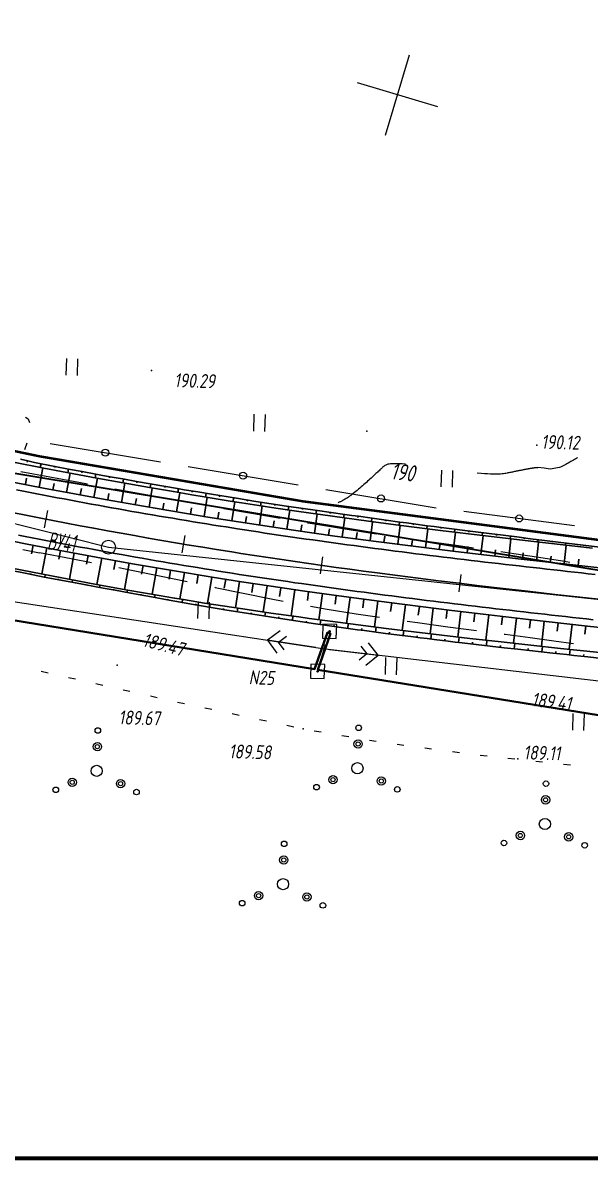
# Paper-space layout 'Лист2' of a CAD drawing. Header units: millimetres. Extents: x -640 to 409, y -3 to 287.
# Drawn here: x -421.4 to -340.2, y 0.9 to 163.4 of the extents above; entities that cross this region are included whole.
import ezdxf

# ---------------------------------------------------------------- set-up
doc = ezdxf.new("R2010")
doc.units = ezdxf.units.MM
doc.linetypes.add('CONTI', pattern=[0])
for name, color, linetype, lineweight in [('10', 1, 'Continuous', 35), ('КОПИЯ_ОСЬ_13_ОТКОСЫ', 7, 'Continuous', 30), ('КОПИЯ_ОСЬ_ГРАНИЦЫ_ПОЛОС', 7, 'Continuous', 30), ('ОСЬ_ВЕРХ_ПОКРЫТИЯ_ГРАНИЦЫ_ПОЛОС', 7, 'Continuous', 30), ('ОСЬ_ВЕРХ_ПОКРЫТИЯ_ОСЬ', 1, 'Continuous', 30)]:
    doc.layers.add(name, color=color, linetype=linetype, lineweight=lineweight)
for name, color, linetype in [('_Оформление', 7, 'Continuous'), ('_Ростелеком', 6, 'Continuous'), ('GOR_BDEFAULT', 212, 'CONTI'), ('NAD_MDEFAULT', 7, 'CONTI'), ('PI_OTDEFAULT', 172, 'CONTI'), ('PI_TTDEFAULT', 5, 'CONTI'), ('PLN_O', 7, 'CONTI'), ('SETKR', 2, 'CONTI'), ('SIT_LDEFAULT', 7, 'CONTI'), ('USLZNDEFAULT', 7, 'CONTI'), ('ZAPSKDEFAULT', 7, 'CONTI'), ('КОПИЯ_ОСЬ_ТАНГЕНСЫ', 1, 'Continuous'), ('ОСЬ_ВЕРХ_ПОКРЫТИЯ_ОТКОСЫ', 7, 'Continuous'), ('ОСЬ_ВЕРХ_ПОКРЫТИЯ_ПИКЕТЫ', 1, 'Continuous')]:
    doc.layers.add(name, color=color, linetype=linetype)
doc.styles.add('eskd', font='isocpeur.ttf', dxfattribs={"width": 1.2, "height": 2})
doc.styles.add('SHRFT', font='isocpeui.ttf')
doc.styles.get("Standard").update_dxf_attribs({"font": 'isocpeui.ttf'})
doc.linetypes.add('Связь', pattern='A,12.5,[130,ltypeshp.shx,S=1,R=-30,X=0,Y=0.9],1,[130,ltypeshp.shx,S=1,R=-30,X=0,Y=0.9],1,[130,ltypeshp.shx,S=1,R=-30,X=0,Y=0.9],4.5', length=19)

# ---------------------------------------------------------------- blocks, each defined once
blk = doc.blocks.new('BL_333')
at = {"color": 0}
for p, q in [((0, -6), (0, 6)), ((-6, 0), (6, 0))]:
    blk.add_line(p, q, dxfattribs=at)
blk = doc.blocks.new('BL_2011')
at = {"color": 0}
for p, q in [((0, 0), (0, 2.4)), ((1.6, 0), (1.6, 2.4))]:
    blk.add_line(p, q, dxfattribs=at)
blk = doc.blocks.new('BL_2010')
at = {"color": 0}
for centre, radius in [((0, 5.78), 0.4), ((0, 3.46), 0.6), ((0, 3.46), 0.3), ((0, 0), 0.8), ((-3.46, -1.74), 0.6), ((-3.46, -1.74), 0.3), ((3.46, -1.74), 0.6), ((3.46, -1.74), 0.3), ((-5.78, -2.88), 0.4), ((5.78, -2.88), 0.4)]:
    blk.add_circle(centre, radius, dxfattribs=at)
blk = doc.blocks.new('BL_27')
at = {"color": 0}
for p, q in [((1, 1), (-1, 1)), ((-1, 1), (-1, -1)), ((1, -1), (1, 1)), ((-1, -1), (1, -1))]:
    blk.add_line(p, q, dxfattribs=at)
blk.add_circle((0, 0), 0.1, dxfattribs=at)

psp = doc.layouts.new('Лист2')

# ---------------------------------------------------------------- linework, layer by layer
at = {"layer": '10'}
for points in [[(155.76, 141.34), (141.62, 139.09), (140.47, 149.17), (88.15, 142.24), (-26.82, 123.3), (-26.31, 113.57), (-97.37, 100.2), (-188.74, 82.9), (-234.81, 79.09), (-245.24, 79.44), (-320.53, 81.96), (-435.81, 101.08), (-493.52, 115.13), (-570.05, 134.4), (-567.93, 143.52), (-601.29, 151.53)], [(-224.96, 59.06), (-224.32, 64.55), (-224.77, 64.61), (-225.41, 59.03), (-234.23, 58.14), (-328.07, 62.53), (-379.16, 70.82), (-377.34, 76.02), (-377.76, 76.17), (-379.62, 70.9), (-429.05, 78.91), (-429.05, 78.91), (-497.96, 95.26), (-495.93, 104.91), (-533.78, 112.44), (-596.38, 130.21), (-605.84, 132.34)], [(-605.84, 132.34), (-596.38, 130.21), (-533.78, 112.44), (-495.93, 104.91), (-497.96, 95.26), (-429.05, 78.91), (-429.05, 78.91), (-379.62, 70.9), (-377.76, 76.17), (-377.34, 76.02), (-379.16, 70.82), (-328.07, 62.53), (-234.23, 58.14), (-225.41, 59.03), (-224.77, 64.61), (-224.32, 64.55), (-224.96, 59.06), (-176.45, 63.92)]]:
    psp.add_lwpolyline(points, dxfattribs=at)
at = {"layer": '_Оформление', "lineweight": 70, "ltscale": 200}
psp.add_lwpolyline([(409.22, 286.78), (-640.2, 286.78), (-640.2, 0.9), (409.22, 0.9)], close=True, dxfattribs=at)
at = {"layer": '_Ростелеком', "color": 5, "linetype": 'Связь', "const_width": 0.35}
psp.add_lwpolyline([(-184.06, 88.92), (-239.6, 82.61), (-274.54, 83.13), (-304.23, 85.6), (-339.2, 89.43), (-381.28, 94.92), (-419.03, 101.37), (-453.53, 108.6), (-496.16, 118.14), (-534.03, 127.92), (-569.25, 137.86), (-601.82, 149.28)], dxfattribs=at)
at = {"layer": 'GOR_BDEFAULT', "color": 212, "elevation": 190, "flags": 128}
for points in [[(-341.97, 101.19), (-342.1, 101.11), (-342.24, 101.02), (-342.4, 100.93), (-342.56, 100.83), (-342.74, 100.73), (-342.93, 100.63), (-343.11, 100.51), (-343.31, 100.4), (-343.5, 100.29), (-343.68, 100.19), (-343.87, 100.09), (-344.06, 99.99), (-344.23, 99.91), (-344.4, 99.82), (-344.55, 99.75), (-345.88, 99.52), (-346.74, 99.67), (-347.65, 99.75), (-347.71, 99.74), (-347.78, 99.74), (-347.84, 99.74), (-347.91, 99.73), (-347.97, 99.73), (-348.04, 99.72), (-348.12, 99.71), (-348.18, 99.7), (-348.26, 99.69), (-348.32, 99.68), (-348.4, 99.67), (-348.47, 99.66), (-348.55, 99.64), (-348.63, 99.63), (-348.71, 99.61), (-348.78, 99.6), (-348.86, 99.59), (-348.95, 99.57), (-349.04, 99.56), (-349.12, 99.54), (-349.2, 99.52), (-349.3, 99.51), (-349.39, 99.49), (-349.48, 99.47), (-349.58, 99.46), (-349.68, 99.43), (-349.78, 99.42), (-349.88, 99.4), (-349.98, 99.38), (-350.08, 99.35), (-350.19, 99.33), (-350.3, 99.32), (-350.41, 99.3), (-350.52, 99.27), (-350.64, 99.25), (-350.75, 99.22), (-350.88, 99.2), (-351, 99.17), (-351.13, 99.15), (-351.25, 99.12), (-351.39, 99.1), (-351.52, 99.07), (-351.66, 99.04), (-351.8, 99.01), (-351.94, 98.99), (-352.08, 98.96), (-352.24, 98.93), (-352.41, 98.9), (-352.58, 98.88), (-352.77, 98.85), (-352.99, 98.83), (-353.22, 98.82), (-353.48, 98.81), (-353.78, 98.81), (-354.1, 98.81), (-354.46, 98.82), (-354.86, 98.84), (-355.3, 98.88), (-355.8, 98.91), (-356.34, 98.97)], [(-366.59, 100.24), (-367.08, 100.28), (-367.51, 100.3), (-367.9, 100.31), (-368.22, 100.31), (-368.51, 100.31), (-368.76, 100.28), (-368.97, 100.24), (-369.16, 100.22), (-369.31, 100.17), (-369.45, 100.12), (-369.56, 100.05), (-369.66, 99.98), (-369.76, 99.92), (-369.84, 99.84), (-369.93, 99.76), (-370.02, 99.68), (-370.1, 99.59), (-370.2, 99.51), (-370.29, 99.41), (-370.4, 99.31), (-370.51, 99.22), (-370.61, 99.12), (-370.74, 99.01), (-370.85, 98.9), (-370.98, 98.78), (-371.12, 98.65), (-371.26, 98.53), (-371.4, 98.39), (-371.55, 98.26), (-371.7, 98.11), (-371.87, 97.96), (-372.05, 97.8), (-372.22, 97.64), (-372.4, 97.48), (-372.59, 97.32), (-372.77, 97.14), (-372.97, 96.98), (-373.16, 96.82), (-373.35, 96.65), (-373.54, 96.49), (-373.74, 96.33), (-373.92, 96.18), (-374.11, 96.04), (-374.28, 95.9), (-374.46, 95.76), (-374.62, 95.65), (-374.79, 95.54), (-374.94, 95.43), (-375.09, 95.34), (-375.23, 95.24), (-375.37, 95.17), (-375.49, 95.09), (-375.62, 95.03), (-375.73, 94.96), (-375.84, 94.91), (-375.94, 94.87), (-376.03, 94.83), (-376.11, 94.78), (-376.19, 94.76), (-376.25, 94.72)]]:
    psp.add_lwpolyline(points, dxfattribs=at)
at = {"layer": 'PI_TTDEFAULT', "color": 5}
for p in [(-402.98, 113.63, 190.29), (-372.14, 104.97, 190.08), (-347.8, 102.98, 190.12), (-407.89, 71.46, 189.67), (-379.21, 70.59, 189.59), (-381.24, 62.36, 189.58), (-350.52, 58.05, 189.11)]:
    psp.add_point(p, dxfattribs=at)
at = {"layer": 'PLN_O'}
for p, q in [((-417.48, 103.2), (-401.69, 100.57)), ((-397.75, 99.92), (-381.96, 97.29)), ((-378.02, 96.64), (-362.23, 94.01)), ((-358.28, 93.5), (-342.42, 91.45))]:
    psp.add_line(p, q, dxfattribs=at)
for centre in [(-409.58, 101.89), (-389.86, 98.61), (-370.12, 95.33), (-350.34, 92.47)]:
    psp.add_circle(centre, 0.5, dxfattribs=at)
at = {"layer": 'SIT_LDEFAULT', "color": 7}
for p, q in [((-421, 106.96), (-420.63, 106.71)), ((-420.62, 106.72), (-420.45, 106.19)), ((-421.09, 102.42), (-421.14, 102.29)), ((-420.84, 103.25), (-421.09, 102.42)), ((-417.55, 98.37), (-421.69, 99.15)), ((-413.38, 97.6), (-417.55, 98.37)), ((-412.15, 97.39), (-413.38, 97.61)), ((-405.14, 96.11), (-408.21, 96.67)), ((-401.05, 95.36), (-405.14, 96.11)), ((-388.37, 93.12), (-392.63, 93.86)), ((-384.58, 92.48), (-388.37, 93.12)), ((-379.95, 91.69), (-380.63, 91.81)), ((-375.86, 91.03), (-379.95, 91.69)), ((-371.74, 90.39), (-375.86, 91.03)), ((-370.75, 90.23), (-371.74, 90.38)), ((-363.23, 89.13), (-366.81, 89.66)), ((-421.4, 88.01), (-419.03, 87.57)), ((-359.02, 88.54), (-363.23, 89.13)), ((-356.9, 88.24), (-359.02, 88.54)), ((-419.03, 87.58), (-414.47, 86.72)), ((-414.47, 86.72), (-411.57, 86.18)), ((-351.09, 87.42), (-352.95, 87.68)), ((-347.53, 86.89), (-351.09, 87.42)), ((-344.16, 86.36), (-347.53, 86.89)), ((-343.07, 86.18), (-344.16, 86.36)), ((-407.65, 85.43), (-405.85, 85.08)), ((-405.85, 85.08), (-401.85, 84.28)), ((-401.85, 84.28), (-397.85, 83.45)), ((-378.48, 73.83), (-436.78, 82.65)), ((-393.93, 82.63), (-393.85, 82.61)), ((-393.85, 82.61), (-389.85, 81.78)), ((-389.85, 81.78), (-385.85, 80.97)), ((-385.85, 80.97), (-384.13, 80.64)), ((-380.2, 79.9), (-377.82, 79.48)), ((-377.82, 79.49), (-373.66, 78.82)), ((-373.66, 78.82), (-370.32, 78.33)), ((-366.36, 77.76), (-364.91, 77.56)), ((-364.91, 77.56), (-360.53, 76.98)), ((-360.53, 76.98), (-356.46, 76.44)), ((-384.56, 76.37), (-386.38, 75.03)), ((-379.47, 73.98), (-386.38, 75.03)), ((-386.38, 75.03), (-385.05, 73.21)), ((-384.81, 74.79), (-383.67, 75.63)), ((-383.97, 73.65), (-384.81, 74.79)), ((-352.48, 75.92), (-352.35, 75.91)), ((-352.35, 75.91), (-348.75, 75.43)), ((-348.75, 75.43), (-345.39, 74.96)), ((-345.39, 74.96), (-342.57, 74.56)), ((-379.21, 70.59), (-378.06, 74.43)), ((-325.46, 67.6), (-378.48, 73.83)), ((-377.48, 73.71), (-370.53, 72.89)), ((-373, 74.19), (-372.13, 73.09)), ((-370.53, 72.89), (-371.93, 74.68)), ((-372.13, 73.09), (-373.23, 72.2)), ((-372.31, 71.49), (-370.53, 72.89)), ((-418.75, 70.61), (-417.77, 70.4)), ((-414.84, 69.73), (-413.86, 69.51)), ((-410.94, 68.84), (-409.96, 68.62)), ((-407.04, 67.96), (-406.06, 67.74)), ((-403.14, 67.07), (-402.17, 66.85)), ((-399.25, 66.2), (-398.27, 65.99)), ((-395.33, 65.37), (-394.35, 65.16)), ((-391.42, 64.54), (-390.44, 64.33)), ((-387.51, 63.7), (-386.53, 63.49)), ((-383.6, 62.87), (-382.62, 62.66)), ((-379.67, 62.09), (-378.69, 61.92)), ((-375.72, 61.43), (-374.74, 61.26)), ((-371.78, 60.76), (-370.8, 60.6)), ((-367.83, 60.15), (-366.84, 60.02)), ((-363.86, 59.63), (-362.87, 59.5)), ((-359.9, 59.1), (-358.9, 58.97)), ((-355.92, 58.59), (-354.93, 58.48)), ((-351.95, 58.16), (-350.96, 58.06)), ((-347.97, 57.74), (-346.98, 57.63)), ((-343.99, 57.32), (-343, 57.21))]:
    psp.add_line(p, q, dxfattribs=at)
at = {"layer": 'КОПИЯ_ОСЬ_13_ОТКОСЫ'}
for points in [[(-421.74, 100.97), (-420.69, 100.72), (-419.72, 100.49), (-418.75, 100.29), (-417.78, 100.11), (-416.8, 99.93), (-414.86, 99.55), (-412.91, 99.19), (-410.96, 98.82), (-409.99, 98.64), (-408.04, 98.3), (-407.06, 98.13), (-405.11, 97.77), (-403.16, 97.42), (-399.26, 96.74), (-398.29, 96.58), (-396.33, 96.26), (-394.38, 95.93), (-390.8, 95.36), (-388.03, 94.92), (-383.63, 94.25), (-379.22, 93.6), (-375.3, 93.05), (-374.31, 92.91), (-373.33, 92.78), (-371.37, 92.49), (-369.4, 92.23), (-367.44, 91.95), (-366.45, 91.83), (-365.47, 91.7), (-363.5, 91.43), (-362.51, 91.31), (-361.53, 91.19), (-356.6, 90.55), (-354.62, 90.31), (-352.65, 90.06), (-350.67, 89.82), (-348.7, 89.57), (-346.72, 89.34), (-344.74, 89.1), (-338.8, 88.38)], [(-422.75, 100.52), (-418.37, 99.67), (-410.82, 98.25), (-403.26, 96.9), (-399.84, 96.31), (-397.2, 95.87), (-395.44, 95.58), (-391.7, 94.97), (-390.07, 94.71), (-387.62, 94.33), (-385.18, 93.96), (-382.23, 93.53), (-377.08, 92.8), (-371.92, 92.09), (-367.99, 91.57), (-361.58, 90.76), (-355.16, 89.98), (-348.24, 89.18), (-339.82, 88.24)], [(-422.75, 100.52), (-418.37, 99.67), (-410.82, 98.25), (-403.26, 96.9), (-399.84, 96.31), (-397.2, 95.87), (-395.44, 95.58), (-391.7, 94.97), (-390.07, 94.71), (-387.62, 94.33), (-385.18, 93.96), (-382.23, 93.53), (-377.08, 92.8), (-371.92, 92.09), (-367.99, 91.57), (-361.58, 90.76), (-355.16, 89.98), (-348.24, 89.18), (-339.82, 88.24)], [(-420.74, 100.74), (-420.79, 100.53)], [(-419.07, 96.95), (-418.54, 99.7)], [(-418.79, 100.3), (-418.9, 99.77)], [(-416.83, 99.93), (-416.86, 99.75)], [(-414.86, 99.55), (-414.97, 99.02)], [(-412.89, 99.19), (-412.93, 99.01)], [(-424.53, 98.02), (-418.42, 96.83), (-414.02, 96), (-409.62, 95.19), (-405.21, 94.41), (-400.8, 93.65), (-397.66, 93.13), (-394.92, 92.68), (-390.5, 91.98), (-382.63, 90.8), (-376.72, 89.96), (-370.81, 89.17), (-365.13, 88.44), (-359.44, 87.74), (-354.99, 87.22), (-350.04, 86.64), (-343.09, 85.87), (-333.66, 84.85)], [(-421.03, 97.33), (-420.85, 98.25)], [(-415.14, 96.21), (-414.62, 98.95)], [(-411.21, 95.48), (-410.7, 98.23)], [(-410.93, 98.81), (-411.03, 98.29)], [(-408.96, 98.46), (-408.99, 98.29)], [(-407.27, 94.77), (-406.78, 97.52)], [(-406.99, 98.11), (-407.09, 97.57)], [(-405.03, 97.75), (-405.06, 97.57)], [(-417.1, 96.58), (-416.93, 97.49)], [(-413.17, 95.84), (-413, 96.76)], [(-409.24, 95.12), (-409.07, 96.04)], [(-403.33, 94.08), (-402.86, 96.83)], [(-403.06, 97.4), (-403.15, 96.88)], [(-401.09, 97.06), (-401.12, 96.89)], [(-399.39, 93.41), (-398.93, 96.16)], [(-399.11, 96.72), (-399.2, 96.2)], [(-397.14, 96.39), (-397.17, 96.22)], [(-395.17, 96.06), (-395.26, 95.54)], [(-405.3, 94.42), (-405.14, 95.34)], [(-401.36, 93.74), (-401.2, 94.66)], [(-395.44, 92.76), (-394.99, 95.5)], [(-393.2, 95.74), (-393.22, 95.57)], [(-391.49, 92.13), (-391.05, 94.87)], [(-391.22, 95.42), (-391.3, 94.91)], [(-389.25, 95.11), (-389.27, 94.94)], [(-387.27, 94.8), (-387.35, 94.29)], [(-385.29, 94.5), (-385.32, 94.33)], [(-397.41, 93.08), (-397.26, 94)], [(-393.46, 92.45), (-393.32, 93.36)], [(-389.51, 91.83), (-389.38, 92.74)], [(-387.53, 91.53), (-387.12, 94.26)], [(-383.58, 90.94), (-383.17, 93.67)], [(-383.31, 94.2), (-383.39, 93.7)], [(-381.34, 93.91), (-381.36, 93.75)], [(-379.62, 90.37), (-379.24, 93.1)], [(-379.36, 93.62), (-379.43, 93.13)], [(-377.38, 93.34), (-377.4, 93.18)], [(-375.4, 93.06), (-375.47, 92.57)], [(-373.41, 92.79), (-373.44, 92.63)], [(-385.56, 91.23), (-385.42, 92.14)], [(-381.6, 90.65), (-381.47, 91.56)], [(-375.66, 89.82), (-375.28, 92.55)], [(-371.69, 89.28), (-371.33, 92.01)], [(-371.44, 92.5), (-371.5, 92.04)], [(-369.45, 92.24), (-369.47, 92.08)], [(-367.73, 88.77), (-367.38, 91.49)], [(-367.47, 91.96), (-367.54, 91.51)], [(-365.49, 91.7), (-365.51, 91.56)], [(-363.51, 91.44), (-363.56, 91.01)], [(-361.52, 91.19), (-361.54, 91.04)], [(-425.92, 89.84), (-421, 88.86), (-416.07, 87.91), (-410.88, 86.94), (-405.69, 86), (-399.99, 85.02), (-394.29, 84.07), (-390.07, 83.41), (-385.84, 82.77), (-381.37, 82.11), (-376.89, 81.48), (-372.91, 80.95), (-368.93, 80.42), (-364.45, 79.85), (-359.96, 79.3), (-355.48, 78.76), (-349.01, 78.01), (-340.55, 77.07), (-325.62, 75.46)], [(-377.64, 90.09), (-377.51, 91)], [(-373.68, 89.55), (-373.55, 90.46)], [(-369.71, 89.03), (-369.59, 89.94)], [(-365.74, 88.52), (-365.63, 89.43)], [(-363.76, 88.27), (-363.42, 90.99)], [(-359.79, 87.79), (-359.46, 90.5)], [(-359.54, 90.93), (-359.59, 90.52)], [(-357.56, 90.67), (-357.57, 90.53)], [(-355.82, 87.31), (-355.49, 90.02)], [(-355.57, 90.42), (-355.62, 90.04)], [(-353.59, 90.18), (-353.6, 90.05)], [(-351.84, 86.85), (-351.53, 89.56)], [(-351.6, 89.93), (-351.64, 89.57)], [(-349.62, 89.69), (-349.63, 89.57)], [(-347.63, 89.45), (-347.67, 89.11)], [(-419.92, 88.65), (-420.16, 87.41)], [(-417.95, 88.27), (-418.68, 84.53)], [(-415.99, 87.9), (-416.23, 86.65)], [(-361.77, 88.03), (-361.66, 88.93)], [(-357.8, 87.55), (-357.69, 88.45)], [(-353.83, 87.08), (-353.72, 87.99)], [(-347.87, 86.4), (-347.57, 89.1)], [(-345.64, 89.21), (-345.66, 89.1)], [(-343.89, 85.96), (-343.59, 88.66)], [(-343.66, 88.97), (-343.7, 88.67)], [(-341.67, 88.73), (-341.69, 88.63)], [(-414.03, 87.53), (-414.73, 83.77)], [(-412.06, 87.16), (-412.29, 85.91)], [(-410.09, 86.8), (-410.78, 83.03)], [(-408.12, 86.44), (-408.35, 85.18)], [(-349.85, 86.62), (-349.75, 87.53)], [(-345.88, 86.18), (-345.78, 87.08)], [(-341.9, 85.74), (-341.81, 86.64)], [(-426, 85.62), (-420.81, 84.58), (-418.33, 84.09), (-413.87, 83.24), (-409.9, 82.5), (-407.91, 82.14), (-406.92, 81.97), (-405.92, 81.79), (-402.44, 81.14), (-400.95, 80.87), (-396.97, 80.17), (-393.31, 79.55), (-392.48, 79.41), (-388.48, 78.77), (-384.49, 78.15), (-379.49, 77.39), (-377.49, 77.09), (-373.49, 76.55), (-372.49, 76.43), (-369.49, 76.03), (-367.49, 75.78), (-365.49, 75.52), (-364.5, 75.4), (-363.49, 75.28), (-362.5, 75.16), (-360.5, 74.91), (-359.5, 74.79), (-358.5, 74.68), (-356.5, 74.43), (-354.5, 74.21), (-352.51, 73.97), (-350.51, 73.75), (-345.52, 73.19), (-343.52, 72.98), (-342.52, 72.87), (-341.53, 72.76), (-340.53, 72.65), (-338.53, 72.44)], [(-422.96, 85.38), (-417.27, 84.26), (-414.8, 83.79), (-410.83, 83.04), (-406.35, 82.23), (-401.88, 81.45), (-399.68, 81.08), (-398.39, 80.86), (-395.4, 80.37), (-389.9, 79.52), (-385.9, 78.93), (-381.9, 78.37), (-380.4, 78.16), (-377.4, 77.76), (-373.4, 77.23), (-369.4, 76.73), (-365.4, 76.24), (-361.41, 75.77), (-357.41, 75.31), (-352.91, 74.8), (-344.43, 73.88), (-336.45, 73.05)], [(-422.96, 85.38), (-417.27, 84.26), (-414.8, 83.79), (-410.83, 83.04), (-406.35, 82.23), (-401.88, 81.45), (-399.68, 81.08), (-398.39, 80.86), (-395.4, 80.37), (-389.9, 79.52), (-385.9, 78.93), (-381.9, 78.37), (-380.4, 78.16), (-377.4, 77.76), (-373.4, 77.23), (-369.4, 76.73), (-365.4, 76.24), (-361.41, 75.77), (-357.41, 75.31), (-352.91, 74.8), (-344.43, 73.88), (-336.45, 73.05)], [(-420.23, 84.46), (-420.21, 84.59)], [(-406.16, 86.09), (-406.83, 82.32)], [(-404.19, 85.74), (-404.41, 84.48)], [(-402.22, 85.4), (-402.87, 81.62)], [(-400.24, 85.06), (-400.46, 83.8)], [(-398.27, 84.73), (-398.9, 80.95)], [(-418.27, 84.08), (-418.2, 84.44)], [(-416.3, 83.7), (-416.28, 83.82)], [(-414.34, 83.33), (-414.27, 83.69)], [(-412.37, 82.96), (-412.35, 83.08)], [(-410.41, 82.6), (-410.34, 82.95)], [(-396.3, 84.4), (-396.51, 83.14)], [(-394.32, 84.08), (-394.94, 80.3)], [(-392.35, 83.77), (-392.55, 82.5)], [(-390.37, 83.46), (-390.96, 79.68)], [(-388.4, 83.15), (-388.59, 81.89)], [(-408.44, 82.24), (-408.42, 82.36)], [(-406.47, 81.89), (-406.4, 82.24)], [(-404.5, 81.52), (-404.48, 81.64)], [(-402.54, 81.16), (-402.46, 81.55)], [(-386.42, 82.85), (-386.99, 79.09)], [(-384.44, 82.56), (-384.63, 81.3)], [(-382.46, 82.27), (-383, 78.52)], [(-380.48, 81.99), (-380.66, 80.74)], [(-378.5, 81.71), (-379.02, 77.97)], [(-376.52, 81.43), (-376.69, 80.19)], [(-400.57, 80.81), (-400.54, 80.94)], [(-398.6, 80.46), (-398.52, 80.88)], [(-396.63, 80.11), (-396.6, 80.25)], [(-394.66, 79.78), (-394.58, 80.24)], [(-374.54, 81.17), (-375.04, 77.45)], [(-372.56, 80.9), (-372.72, 79.66)], [(-370.57, 80.64), (-371.06, 76.94)], [(-368.59, 80.38), (-368.75, 79.15)], [(-366.61, 80.13), (-367.07, 76.45)], [(-364.62, 79.88), (-364.78, 78.65)], [(-392.68, 79.45), (-392.66, 79.6)], [(-390.71, 79.13), (-390.63, 79.63)], [(-388.73, 78.81), (-388.71, 78.98)], [(-386.76, 78.5), (-386.67, 79.04)], [(-384.78, 78.19), (-384.75, 78.37)], [(-382.8, 77.89), (-382.72, 78.48)], [(-362.64, 79.63), (-363.09, 75.97)], [(-360.65, 79.39), (-360.8, 78.16)], [(-358.67, 79.15), (-359.1, 75.5)], [(-356.68, 78.91), (-356.83, 77.69)], [(-354.7, 78.67), (-355.11, 75.05)], [(-352.71, 78.44), (-352.85, 77.24)], [(-350.72, 78.21), (-351.14, 74.61)], [(-380.83, 77.59), (-380.8, 77.79)], [(-378.85, 77.29), (-378.75, 77.94)], [(-376.87, 77.01), (-376.84, 77.22)], [(-374.89, 76.74), (-374.8, 77.42)], [(-372.91, 76.48), (-372.88, 76.7)], [(-370.92, 76.22), (-370.83, 76.91)], [(-366.95, 75.71), (-366.86, 76.42)], [(-348.73, 77.98), (-348.87, 76.78)], [(-346.75, 77.76), (-347.15, 74.18)], [(-344.76, 77.54), (-344.89, 76.34)], [(-342.77, 77.32), (-343.17, 73.75)], [(-340.78, 77.09), (-340.92, 75.91)], [(-368.94, 75.96), (-368.91, 76.19)], [(-364.97, 75.46), (-364.94, 75.69)], [(-362.99, 75.22), (-362.9, 75.95)], [(-361, 74.97), (-360.97, 75.21)], [(-359.01, 74.74), (-358.93, 75.48)], [(-355.04, 74.27), (-354.96, 75.03)], [(-357.03, 74.5), (-357, 74.75)], [(-353.06, 74.04), (-353.03, 74.29)], [(-351.07, 73.81), (-350.98, 74.59)], [(-349.08, 73.59), (-349.05, 73.85)], [(-347.09, 73.37), (-347, 74.16)], [(-345.11, 73.15), (-345.08, 73.41)], [(-343.12, 72.93), (-343.03, 73.74)], [(-341.13, 72.72), (-341.1, 72.98)]]:
    psp.add_lwpolyline(points, dxfattribs=at)
at = {"layer": 'КОПИЯ_ОСЬ_ГРАНИЦЫ_ПОЛОС'}
psp.add_lwpolyline([(-339.45, 84.47), (-340.44, 84.57), (-341.43, 84.68), (-342.42, 84.79), (-343.41, 84.9), (-344.4, 85.01), (-345.38, 85.12), (-346.37, 85.23), (-347.36, 85.34), (-348.35, 85.45), (-349.34, 85.56), (-350.32, 85.67), (-351.31, 85.78), (-352.3, 85.9), (-353.28, 86.01), (-354.27, 86.13), (-355.26, 86.24), (-356.24, 86.36), (-357.23, 86.47), (-358.22, 86.59), (-359.2, 86.71), (-360.19, 86.83), (-361.17, 86.95), (-362.16, 87.07), (-363.15, 87.19), (-364.13, 87.31), (-365.12, 87.43), (-366.1, 87.56), (-367.09, 87.68), (-368.07, 87.81), (-369.05, 87.93), (-370.04, 88.06), (-371.02, 88.19), (-372.01, 88.32), (-372.99, 88.45), (-373.97, 88.58), (-374.96, 88.71), (-375.94, 88.84), (-376.92, 88.98), (-377.9, 89.12), (-378.89, 89.25), (-379.87, 89.39), (-380.85, 89.53), (-381.83, 89.67), (-382.81, 89.81), (-383.79, 89.95), (-384.78, 90.1), (-385.76, 90.24), (-386.74, 90.39), (-387.72, 90.54), (-388.7, 90.69), (-389.68, 90.84), (-390.65, 90.99), (-391.47, 91.12), (-392.29, 91.25), (-393.11, 91.38), (-394.09, 91.53), (-395.06, 91.69), (-396.04, 91.85), (-397.01, 92.01), (-397.98, 92.16), (-398.96, 92.33), (-399.93, 92.49), (-400.91, 92.65), (-401.88, 92.82), (-402.85, 92.98), (-403.82, 93.15), (-404.8, 93.32), (-405.77, 93.49), (-406.74, 93.66), (-407.72, 93.83), (-408.69, 94.01), (-409.66, 94.18), (-410.63, 94.36), (-411.6, 94.54), (-412.57, 94.71), (-413.55, 94.89), (-414.52, 95.07), (-415.49, 95.26), (-416.46, 95.44), (-417.43, 95.62), (-418.4, 95.81), (-419.37, 95.99), (-420.34, 96.18), (-421.31, 96.37), (-422.28, 96.56)], dxfattribs=at)
at = {"layer": 'КОПИЯ_ОСЬ_ТАНГЕНСЫ'}
for p, q in [((-604.66, 137.32), (-409.13, 88.37)), ((-409.13, 88.37), (-243.26, 70.72))]:
    psp.add_line(p, q, dxfattribs=at)
psp.add_circle((-409.13, 88.37), 1, dxfattribs=at)
at = {"layer": 'ОСЬ_ВЕРХ_ПОКРЫТИЯ_ГРАНИЦЫ_ПОЛОС'}
for points in [[(-424.53, 98.02), (-418.42, 96.83), (-414.02, 96), (-409.62, 95.19), (-405.21, 94.41), (-400.8, 93.65), (-397.66, 93.13), (-394.92, 92.68), (-390.5, 91.98), (-382.63, 90.8), (-376.72, 89.96), (-370.81, 89.17), (-365.13, 88.44), (-359.44, 87.74), (-354.99, 87.22), (-350.04, 86.64), (-343.09, 85.87), (-333.66, 84.85)], [(-425.92, 89.84), (-421, 88.86), (-416.07, 87.91), (-410.88, 86.94), (-405.69, 86), (-399.99, 85.02), (-394.29, 84.07), (-390.07, 83.41), (-385.84, 82.77), (-381.37, 82.11), (-376.89, 81.48), (-372.91, 80.95), (-368.93, 80.42), (-364.45, 79.85), (-359.96, 79.3), (-355.48, 78.76), (-349.01, 78.01), (-340.55, 77.07), (-325.62, 75.46)], [(-339.73, 77.98), (-340.72, 78.09), (-341.72, 78.2), (-342.71, 78.31), (-343.71, 78.42), (-344.7, 78.53), (-345.7, 78.65), (-346.69, 78.76), (-347.69, 78.87), (-348.68, 78.98), (-349.68, 79.1), (-350.67, 79.21), (-351.67, 79.33), (-352.66, 79.44), (-353.66, 79.56), (-354.65, 79.67), (-355.64, 79.79), (-356.64, 79.91), (-357.63, 80.03), (-358.63, 80.15), (-359.62, 80.27), (-360.62, 80.39), (-361.61, 80.51), (-362.61, 80.63), (-363.6, 80.75), (-364.6, 80.88), (-365.59, 81), (-366.58, 81.13), (-367.58, 81.26), (-368.57, 81.38), (-369.57, 81.51), (-370.56, 81.64), (-371.56, 81.77), (-372.55, 81.91), (-373.54, 82.04), (-374.54, 82.17), (-375.53, 82.31), (-376.52, 82.44), (-377.52, 82.58), (-378.51, 82.72), (-379.5, 82.86), (-380.5, 83), (-381.49, 83.14), (-382.48, 83.28), (-383.48, 83.43), (-384.47, 83.57), (-385.46, 83.72), (-386.45, 83.87), (-387.45, 84.02), (-388.44, 84.17), (-389.43, 84.32), (-390.42, 84.47), (-391.41, 84.63), (-392.41, 84.79), (-393.4, 84.94), (-394.39, 85.1), (-395.38, 85.26), (-396.37, 85.43), (-397.36, 85.59), (-398.35, 85.75), (-399.34, 85.92), (-400.33, 86.09), (-401.32, 86.26), (-402.31, 86.43), (-403.3, 86.6), (-404.29, 86.77), (-405.27, 86.94), (-406.26, 87.12), (-407.25, 87.3), (-408.24, 87.47), (-409.22, 87.65), (-410.21, 87.83), (-411.2, 88.01), (-412.18, 88.2), (-413.17, 88.38), (-414.16, 88.57), (-415.14, 88.75), (-416.13, 88.94), (-417.11, 89.13), (-418.1, 89.32), (-419.08, 89.51), (-420.07, 89.7), (-421.05, 89.89), (-422.03, 90.09)]]:
    psp.add_lwpolyline(points, dxfattribs=at)
at = {"layer": 'ОСЬ_ВЕРХ_ПОКРЫТИЯ_ОСЬ'}
psp.add_lwpolyline([(-422.93, 93.32), (-420.98, 92.94), (-419.04, 92.56), (-417.09, 92.18), (-415.14, 91.81), (-413.19, 91.44), (-411.24, 91.07), (-409.29, 90.71), (-407.34, 90.36), (-405.39, 90.01), (-403.43, 89.67), (-401.48, 89.33), (-399.53, 88.99), (-397.57, 88.67), (-395.61, 88.34), (-393.65, 88.02), (-393.65, 88.02, 0.0009), (-391.17, 87.63), (-391.17, 87.63), (-390.19, 87.48), (-388.24, 87.17), (-386.29, 86.88), (-384.34, 86.59), (-382.39, 86.3), (-380.44, 86.02), (-378.49, 85.75), (-376.54, 85.47), (-374.58, 85.21), (-372.63, 84.94), (-370.67, 84.68), (-367.74, 84.3), (-364.81, 83.93), (-361.87, 83.56), (-358.93, 83.2), (-356, 82.85), (-353.06, 82.51), (-349.14, 82.06), (-345.22, 81.61), (-340.32, 81.07), (-334.44, 80.43)], format="xyb", dxfattribs=at)
at = {"layer": 'ОСЬ_ВЕРХ_ПОКРЫТИЯ_ОТКОСЫ'}
psp.add_lwpolyline([(-400.83, 93.65), (-400.8, 93.65), (-397.66, 93.13), (-394.92, 92.68), (-390.5, 91.98), (-382.63, 90.8), (-376.72, 89.96), (-370.81, 89.17), (-365.13, 88.44), (-359.44, 87.74), (-354.99, 87.22), (-350.04, 86.64), (-343.09, 85.87), (-333.66, 84.85)], dxfattribs=at)
at = {"layer": 'ОСЬ_ВЕРХ_ПОКРЫТИЯ_ПИКЕТЫ'}
for p, q in [((-418.3, 91.14), (-417.83, 93.59)), ((-398.6, 87.57), (-398.18, 90.03)), ((-378.79, 84.53), (-378.45, 87)), ((-358.94, 81.95), (-358.64, 84.43))]:
    psp.add_line(p, q, dxfattribs=at)

# ---------------------------------------------------------------- block references
at = {"layer": 'SETKR', "color": 82, "rotation": 73.41206077923891}
psp.add_blockref('BL_333', (-367.74, 153.1), dxfattribs=at)
at = {"layer": 'USLZNDEFAULT', "color": 7, "rotation": 358.4120607792389}
for p in [(-377.49, 76.33), (-379.21, 70.59)]:
    psp.add_blockref('BL_27', p, dxfattribs=at)
at = {"layer": 'ZAPSKDEFAULT', "color": 7, "rotation": 358.4120607792389}
for name, p in [('BL_2011', (-415.17, 112.97)), ('BL_2011', (-388.33, 104.98)), ('BL_2011', (-361.5, 96.99)), ('BL_2011', (-396.33, 78.15)), ('BL_2011', (-369.49, 70.15)), ('BL_2011', (-342.66, 62.16)), ('BL_2010', (-410.82, 56.35)), ('BL_2010', (-373.49, 56.73)), ('BL_2010', (-346.66, 48.74)), ('BL_2010', (-384.14, 40.13))]:
    psp.add_blockref(name, p, dxfattribs=at)

# ---------------------------------------------------------------- texts
at = {"layer": 'GOR_BDEFAULT', "color": 212, "style": 'SHRFT', "width": 0.75}
psp.add_text('190', height=2.362, rotation=352.9023, dxfattribs=at).set_placement((-368.8, 98.13, 190))
at = {"layer": 'NAD_MDEFAULT', "color": 7, "style": 'eskd', "oblique": 10, "width": 0.8}
psp.add_text('N25', height=2, rotation=358.1429, dxfattribs=at).set_placement((-389.06, 68.74))
at = {"layer": 'PI_OTDEFAULT', "color": 172, "style": 'eskd', "oblique": 10, "width": 0.8}
for s, rotation, p in [('190.29', 358.4121, (-399.72, 111.26)), ('190.12', 358.4121, (-347.17, 102.45)), ('189.47', 345.4121, (-404.37, 74.21)), ('189.41', 353.4121, (-348.61, 65.61)), ('189.67', 358.4121, (-407.69, 63.01)), ('189.58', 358.4121, (-391.89, 58.15)), ('189.11', 358.4121, (-349.71, 57.99))]:
    psp.add_text(s, height=2, rotation=rotation, dxfattribs=at).set_placement(p)
at = {"layer": 'КОПИЯ_ОСЬ_ТАНГЕНСЫ', "width": 0.6}
psp.add_text('ВУ41', height=2.5, rotation=353.9252, dxfattribs=at).set_placement((-417.96, 88.05))

doc.saveas('drawing.dxf')
